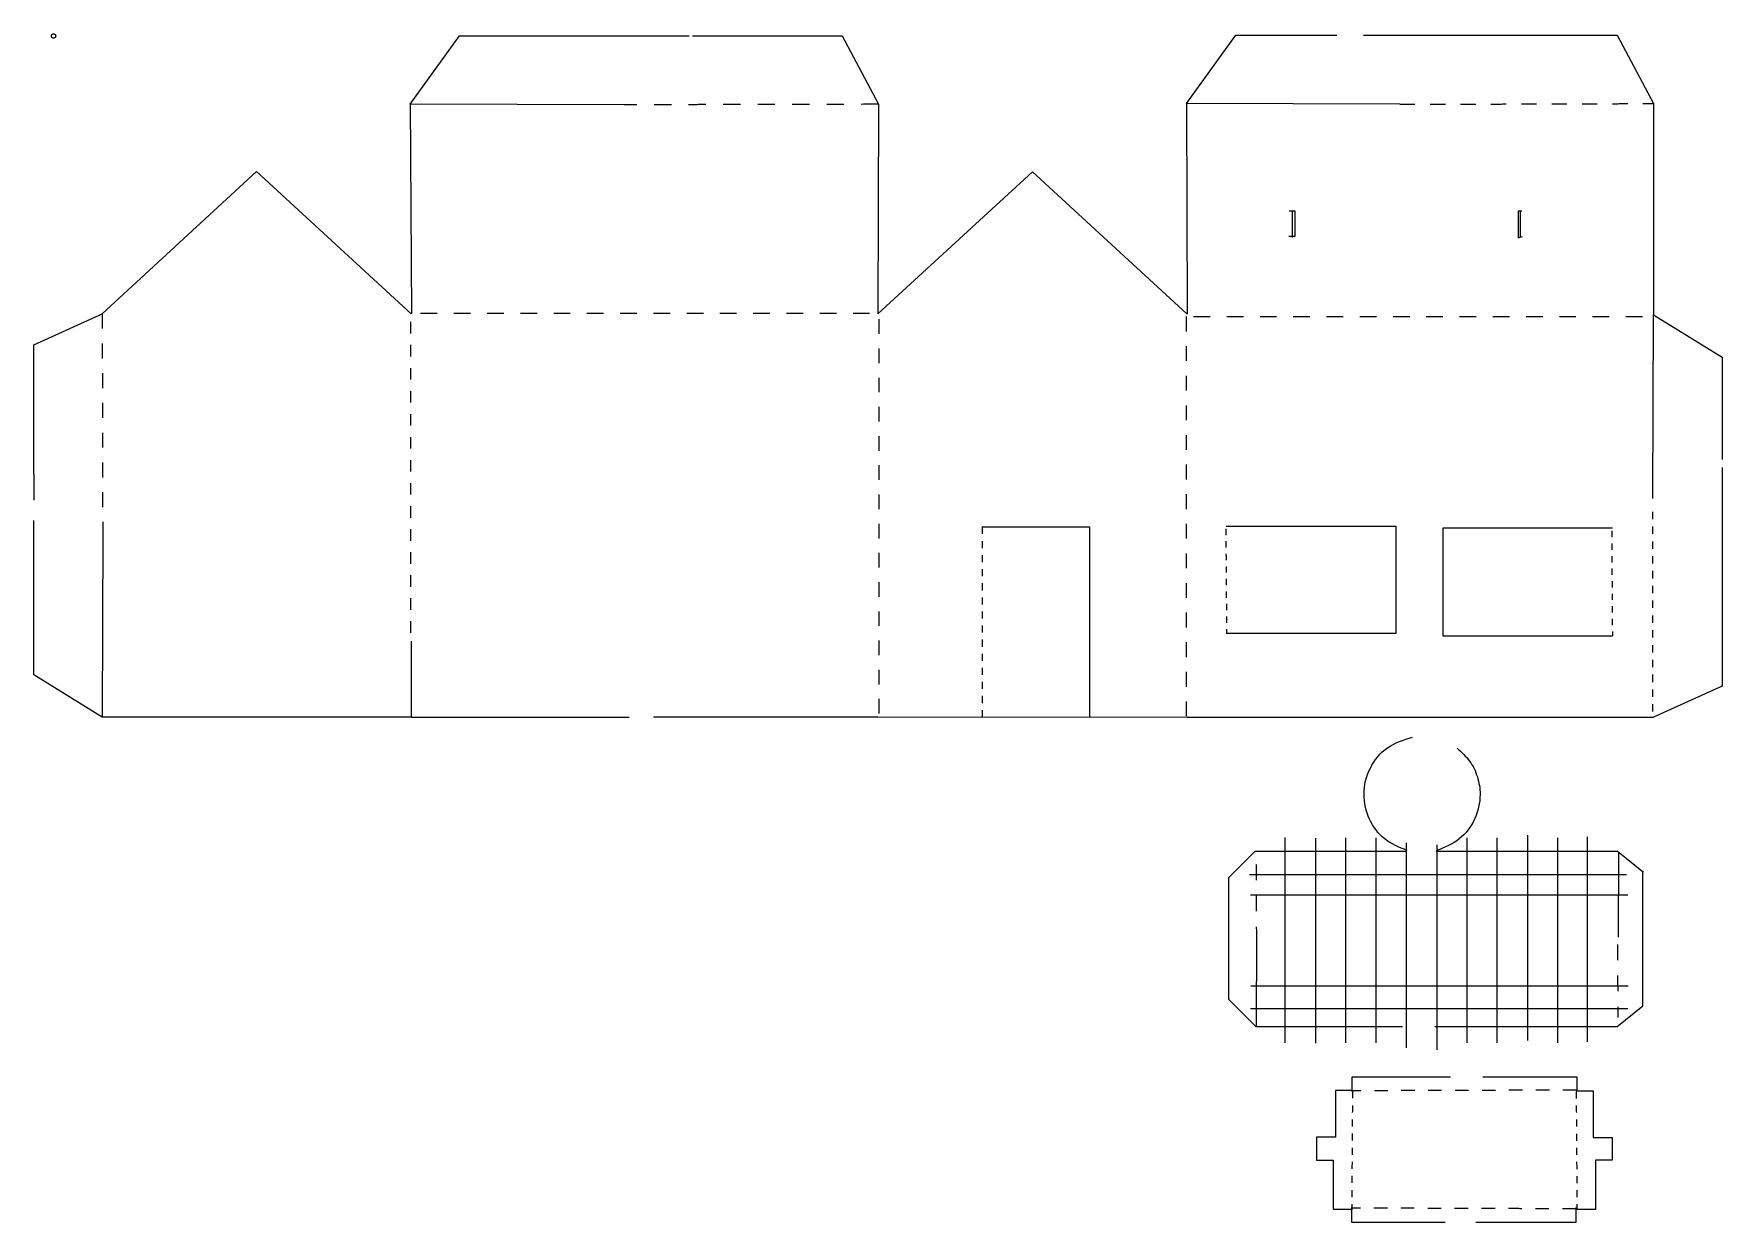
# Model space of a CAD drawing. Header units: millimetres. Extents: x 0.1 to 10.8, y 0.7 to 8.3.
import ezdxf

# ---------------------------------------------------------------- set-up
doc = ezdxf.new("R2010")
doc.units = ezdxf.units.MM
for name, color, linetype in [('barrel_Image', 7, 'CONTINUOUS'), ('cut', 7, 'CONTINUOUS'), ('cut_barrel', 7, 'CONTINUOUS'), ('pictures', 7, 'CONTINUOUS'), ('solar_cut', 7, 'CONTINUOUS')]:
    doc.layers.add(name, color=color, linetype=linetype)

msp = doc.modelspace()

# ---------------------------------------------------------------- linework, layer by layer
at = {"layer": 'barrel_Image', "color": 7}
for points in [[(8.043528, 3.14524), (8.043528, 1.840015)], [(8.239197, 3.141787), (8.239197, 1.836562)], [(8.430261, 3.144089), (8.430261, 1.838865)], [(8.623628, 3.144089), (8.623628, 1.838865)], [(9.201426, 3.144089), (9.201426, 1.838865)], [(9.39249, 3.144089), (9.39249, 1.838865)], [(9.588159, 3.160202), (9.588159, 1.854978)], [(9.779224, 3.144089), (9.779224, 1.838865)], [(9.967985, 3.150995), (9.967985, 1.84577)], [(8.816994, 3.111861), (8.816994, 1.806637)], [(9.010361, 3.100351), (9.010361, 1.795127)], [(7.817933, 2.910438), (10.218902, 2.910438)], [(7.825991, 2.781526), (10.226959, 2.781526)], [(7.828293, 2.201427), (10.229261, 2.201427)], [(7.825991, 2.058704), (10.226959, 2.058704)]]:
    msp.add_lwpolyline(points, dxfattribs=at)
at = {"layer": 'cut', "color": 7}
for points in [[(2.476027, 7.813116), (2.78977, 8.248253), (3.930548, 8.248253)], [(3.930548, 8.248253), (4.126404, 8.248253)], [(4.272454, 8.248253), (5.226186, 8.248253), (5.456592, 7.813116)], [(7.418067, 7.817716), (7.730876, 8.253312), (8.374339, 8.253312)], [(8.545236, 8.253312), (10.160033, 8.253312), (10.389751, 7.817716)], [(2.476027, 7.822699), (2.483533, 6.478397)], [(5.456822, 7.812707), (5.453129, 6.478397)], [(8.775454, 7.812748), (7.417283, 7.817389)], [(7.418067, 7.817716), (7.421433, 6.477046)], [(10.390561, 7.817392), (10.391336, 6.472479)], [(0.515245, 6.479748), (1.498714, 7.384793), (2.482184, 6.479748)], [(5.453127, 6.478397), (6.436596, 7.383442), (7.420065, 6.478397)], [(0.080001, 5.459334), (0.080001, 6.280954), (0.515138, 6.479443)], [(10.386357, 5.302976), (10.391009, 6.473154)], [(10.391336, 6.472479), (10.827925, 6.202968), (10.827925, 5.64857)], [(10.827925, 5.64857), (10.827925, 5.551102)], [(10.827925, 5.501328), (10.827925, 4.110047), (10.391336, 3.912125)], [(0.080001, 5.459334), (0.080001, 5.293425)], [(0.515138, 3.911749), (0.080001, 4.182032), (0.080001, 5.164788)], [(0.518908, 5.084635), (0.515245, 3.911445)], [(6.116389, 5.122688), (6.800347, 5.122688), (6.800347, 3.912609)], [(7.67027, 5.128747), (8.750176, 5.128747), (8.750176, 4.444643), (7.67027, 4.444643)], [(10.12879, 5.114562), (9.048884, 5.114562), (9.048884, 4.430457), (10.12879, 4.430457)], [(2.483534, 3.912796), (0.515244, 3.911445)], [(2.483534, 3.912796), (3.869744, 3.912796)], [(5.453127, 3.912796), (4.024722, 3.912796)], [(7.421416, 3.911444), (5.453126, 3.910098)], [(7.421416, 3.911444), (10.391009, 3.911445)]]:
    msp.add_lwpolyline(points, dxfattribs=at)
at = {"layer": 'cut', "color": 1}
for points in [[(3.837859, 7.809454), (2.476027, 7.813116)], [(2.54262, 6.483306), (2.648498, 6.483306)], [(2.754358, 6.483306), (2.860187, 6.483306)], [(2.966083, 6.483306), (3.071921, 6.483306)], [(3.177733, 6.483306), (3.283558, 6.483306)], [(3.389436, 6.483306), (3.495322, 6.483306)], [(3.601143, 6.483306), (3.707012, 6.483306)], [(3.81289, 6.483306), (3.91875, 6.483306)], [(4.024624, 6.483306), (4.13047, 6.483306)], [(4.236317, 6.483306), (4.342187, 6.483306)], [(4.448029, 6.483306), (4.553877, 6.483306)], [(4.659728, 6.483306), (4.76561, 6.483306)], [(4.871475, 6.483306), (4.9773, 6.483306)], [(5.083165, 6.483306), (5.189017, 6.483306)], [(5.294855, 6.483306), (5.400737, 6.483306)], [(7.416346, 6.461635), (7.416346, 6.367395)], [(7.46221, 6.461582), (7.568088, 6.461582)], [(7.673948, 6.461582), (7.779778, 6.461582)], [(7.885673, 6.461582), (7.991511, 6.461582)], [(8.097324, 6.461582), (8.203148, 6.461582)], [(8.309026, 6.461582), (8.414913, 6.461582)], [(8.520733, 6.461582), (8.626602, 6.461582)], [(8.73248, 6.461582), (8.838341, 6.461582)], [(8.944215, 6.461582), (9.050061, 6.461582)], [(9.155908, 6.461582), (9.261778, 6.461582)], [(9.36762, 6.461582), (9.473467, 6.461582)], [(9.579319, 6.461582), (9.685201, 6.461582)], [(9.791066, 6.461582), (9.896891, 6.461582)], [(10.002756, 6.461582), (10.108607, 6.461582)], [(10.214446, 6.461582), (10.320328, 6.461582)], [(2.479184, 6.354024), (2.479184, 6.42731)], [(5.459112, 6.444411), (5.459112, 6.351442)], [(2.479184, 6.207504), (2.479184, 6.280769)], [(5.459112, 6.258488), (5.459112, 6.165562)], [(7.416346, 6.273171), (7.416346, 6.178975)], [(2.479184, 6.060984), (2.479184, 6.134231)], [(5.459112, 6.072578), (5.459112, 5.979644)], [(7.416346, 6.084719), (7.416346, 5.990515)], [(2.479184, 5.914425), (2.479184, 5.987711)], [(2.479184, 5.767899), (2.479184, 5.841161)], [(5.459112, 5.886733), (5.459112, 5.79381)], [(7.416346, 5.896334), (7.416346, 5.802141)], [(5.459112, 5.700842), (5.459112, 5.607865)], [(7.416346, 5.707902), (7.416346, 5.613655)], [(2.479184, 5.621364), (2.479184, 5.694641)], [(2.479184, 5.474842), (2.479184, 5.548103)], [(5.459112, 5.514947), (5.459112, 5.421985)], [(7.416346, 5.519466), (7.416346, 5.425235)], [(2.479184, 5.328292), (2.479184, 5.401562)], [(5.459112, 5.329017), (5.459112, 5.236063)], [(7.416346, 5.330995), (7.416346, 5.23677)], [(2.479184, 5.181732), (2.479184, 5.255009)], [(10.383152, 5.219337), (10.383152, 5.172215)], [(2.479184, 5.035201), (2.479184, 5.108489)], [(5.459112, 5.143098), (5.459112, 5.050156)], [(6.116389, 5.122688), (6.116389, 5.077854)], [(7.416346, 5.142535), (7.416346, 5.048323)], [(10.383152, 5.125101), (10.383152, 5.078001)], [(2.479184, 4.888672), (2.479184, 4.961919)], [(5.459112, 4.957215), (5.459112, 4.864253)], [(6.116389, 5.033027), (6.116389, 4.988214)], [(7.416346, 4.954111), (7.416346, 4.859878)], [(10.383152, 5.030871), (10.383152, 4.983767)], [(6.116389, 4.943372), (6.116389, 4.898555)], [(6.116389, 4.853749), (6.116389, 4.808937)], [(10.383152, 4.936675), (10.383152, 4.889577)], [(10.383152, 4.842455), (10.383152, 4.795329)], [(2.479184, 4.74218), (2.479184, 4.815435)], [(5.459112, 4.771315), (5.459112, 4.678373)], [(6.116389, 4.764103), (6.116389, 4.719265)], [(7.416346, 4.765671), (7.416346, 4.671458)], [(10.383152, 4.748233), (10.383152, 4.701115)], [(2.479184, 4.595636), (2.479184, 4.668885)], [(6.116389, 4.674455), (6.116389, 4.629625)], [(10.383152, 4.653993), (10.383152, 4.606879)], [(2.479184, 4.449083), (2.479184, 4.522366)], [(5.459112, 4.585428), (5.459112, 4.492455)], [(6.116389, 4.584791), (6.116389, 4.539964)], [(7.416346, 4.577242), (7.416346, 4.482999)], [(10.383152, 4.559759), (10.383152, 4.512652)], [(6.116389, 4.495131), (6.116389, 4.450311)], [(10.383152, 4.465544), (10.383152, 4.418426)], [(5.459112, 4.399497), (5.459112, 4.306575)], [(6.116389, 4.40549), (6.116389, 4.360659)], [(6.116389, 4.31584), (6.116389, 4.271019)], [(7.416346, 4.38877), (7.416346, 4.294578)], [(10.383152, 4.37132), (10.383152, 4.324211)], [(5.459112, 4.213617), (5.459112, 4.120671)], [(6.116389, 4.226196), (6.116389, 4.18136)], [(7.416346, 4.20035), (7.416346, 4.106133)], [(10.383152, 4.277102), (10.383152, 4.229978)], [(6.116389, 4.136531), (6.116389, 4.09172)], [(10.383152, 4.182862), (10.383152, 4.135763)], [(10.383152, 4.088648), (10.383152, 4.041537)], [(5.459112, 4.027737), (5.459112, 3.934765)], [(6.116389, 4.046891), (6.116389, 4.002068)], [(7.416346, 4.011929), (7.416346, 3.917686)], [(10.383152, 3.994433), (10.383152, 3.94731)], [(6.116389, 3.957251), (6.116389, 3.912415)]]:
    msp.add_lwpolyline(points, dxfattribs=at)
for points, knots in [([(3.919094, 7.809616), (3.904449, 7.809587), (3.880579, 7.809539), (3.8535, 7.809486), (3.841065, 7.809461), (3.837857, 7.809455)], [0, 0, 0, 0, 0.043934, 0.071612, 0.081237, 0.081237, 0.081237, 0.081237]), ([(4.138736, 7.810057), (4.12585, 7.810031), (4.100741, 7.809981), (4.064123, 7.809907), (4.040392, 7.80986), (4.028885, 7.809837)], [0, 0, 0, 0, 0.038657, 0.075329, 0.109851, 0.109851, 0.109851, 0.109851]), ([(4.35845, 7.810498), (4.345991, 7.810473), (4.321315, 7.810424), (4.284695, 7.81035), (4.260535, 7.810301), (4.248591, 7.810277)], [0, 0, 0, 0, 0.037377, 0.074027, 0.109859, 0.109859, 0.109859, 0.109859]), ([(4.578201, 7.810943), (4.56592, 7.810918), (4.541424, 7.810868), (4.504801, 7.810794), (4.480459, 7.810743), (4.468332, 7.810718)], [0, 0, 0, 0, 0.036843, 0.073489, 0.109869, 0.109869, 0.109869, 0.109869]), ([(4.797856, 7.811384), (4.785715, 7.811359), (4.761363, 7.811309), (4.724753, 7.811235), (4.700283, 7.811187), (4.688024, 7.811163)], [0, 0, 0, 0, 0.036423, 0.073056, 0.109833, 0.109833, 0.109833, 0.109833]), ([(5.017561, 7.811825), (5.005589, 7.811801), (4.981404, 7.811752), (4.944792, 7.811678), (4.920152, 7.811629), (4.907725, 7.811604)], [0, 0, 0, 0, 0.035916, 0.072555, 0.109836, 0.109836, 0.109836, 0.109836]), ([(5.23718, 7.812266), (5.225584, 7.812243), (5.201771, 7.812195), (5.165173, 7.812121), (5.140171, 7.812071), (5.127385, 7.812045)], [0, 0, 0, 0, 0.03479, 0.071437, 0.109796, 0.109796, 0.109796, 0.109796]), ([(5.456822, 7.812707), (5.452432, 7.812698), (5.435515, 7.812664), (5.3989, 7.81259), (5.366675, 7.812526), (5.346976, 7.812486)], [0, 0, 0, 0, 0.01317, 0.05075, 0.109846, 0.109846, 0.109846, 0.109846]), ([(8.775456, 7.812746), (8.779301, 7.812759), (8.794155, 7.812806), (8.826394, 7.812901), (8.854789, 7.812976), (8.872174, 7.813022)], [0, 0, 0, 0, 0.011535, 0.044563, 0.096719, 0.096719, 0.096719, 0.096719]), ([(8.968933, 7.813298), (8.97913, 7.813327), (9.000088, 7.813387), (9.03233, 7.81349), (9.054375, 7.813545), (9.06566, 7.813573)], [0, 0, 0, 0, 0.030592, 0.062873, 0.096728, 0.096728, 0.096728, 0.096728]), ([(9.162387, 7.813849), (9.172904, 7.813886), (9.194175, 7.813961), (9.226416, 7.814046), (9.24814, 7.814098), (9.25911, 7.814124)], [0, 0, 0, 0, 0.031551, 0.063814, 0.096723, 0.096723, 0.096723, 0.096723]), ([(9.355851, 7.8144), (9.366505, 7.814437), (9.38791, 7.814511), (9.420146, 7.814605), (9.441729, 7.814678), (9.45256, 7.814715)], [0, 0, 0, 0, 0.031962, 0.064215, 0.09671, 0.09671, 0.09671, 0.09671]), ([(9.549306, 7.814991), (9.56006, 7.815017), (9.581568, 7.81507), (9.613817, 7.815156), (9.635311, 7.815229), (9.646051, 7.815266)], [0, 0, 0, 0, 0.032262, 0.064526, 0.096746, 0.096746, 0.096746, 0.096746]), ([(9.742719, 7.815542), (9.753568, 7.81557), (9.775168, 7.815627), (9.807404, 7.815731), (9.828792, 7.815789), (9.839428, 7.815817)], [0, 0, 0, 0, 0.032546, 0.064799, 0.096709, 0.096709, 0.096709, 0.096709]), ([(9.936128, 7.816093), (9.947125, 7.816121), (9.968874, 7.816178), (10.001109, 7.816281), (10.022347, 7.81634), (10.032832, 7.816369)], [0, 0, 0, 0, 0.032991, 0.065249, 0.096705, 0.096705, 0.096705, 0.096705]), ([(10.129596, 7.816644), (10.140968, 7.816681), (10.163091, 7.816752), (10.195305, 7.816838), (10.216149, 7.816893), (10.226241, 7.81692)], [0, 0, 0, 0, 0.034114, 0.066369, 0.096645, 0.096645, 0.096645, 0.096645]), ([(10.323023, 7.817195), (10.33523, 7.817229), (10.355091, 7.817285), (10.377604, 7.817352), (10.387909, 7.817384), (10.390561, 7.817392)], [0, 0, 0, 0, 0.036621, 0.059583, 0.067538, 0.067538, 0.067538, 0.067538]), ([(0.515655, 6.479338), (0.515664, 6.475556), (0.515698, 6.460982), (0.515772, 6.429439), (0.515836, 6.401678), (0.515875, 6.384708)], [0, 0, 0, 0, 0.011346, 0.04372, 0.09463, 0.09463, 0.09463, 0.09463]), ([(0.516096, 6.290121), (0.516119, 6.280131), (0.516166, 6.259617), (0.51624, 6.228088), (0.516291, 6.206549), (0.516316, 6.195534)], [0, 0, 0, 0, 0.029971, 0.061542, 0.094587, 0.094587, 0.094587, 0.094587]), ([(0.516537, 6.100924), (0.516561, 6.09061), (0.516609, 6.069775), (0.516683, 6.038235), (0.516733, 6.017008), (0.516757, 6.006302)], [0, 0, 0, 0, 0.030941, 0.062505, 0.094622, 0.094622, 0.094622, 0.094622]), ([(0.516978, 5.911653), (0.517003, 5.901193), (0.517053, 5.880215), (0.517127, 5.848675), (0.517174, 5.827595), (0.517198, 5.817034)], [0, 0, 0, 0, 0.031378, 0.062936, 0.094618, 0.094618, 0.094618, 0.094618]), ([(0.517419, 5.722424), (0.517444, 5.711844), (0.517493, 5.690741), (0.517568, 5.659191), (0.517618, 5.638221), (0.517643, 5.627775)], [0, 0, 0, 0, 0.031739, 0.06331, 0.09465, 0.09465, 0.09465, 0.09465]), ([(0.517864, 5.533113), (0.517888, 5.52238), (0.517938, 5.501122), (0.518012, 5.469575), (0.51806, 5.448761), (0.518084, 5.438471)], [0, 0, 0, 0, 0.0322, 0.063773, 0.094642, 0.094642, 0.094642, 0.094642]), ([(0.518305, 5.343834), (0.51833, 5.332733), (0.51838, 5.311102), (0.518454, 5.279557), (0.518502, 5.259113), (0.518525, 5.2492)], [0, 0, 0, 0, 0.033302, 0.064894, 0.094634, 0.094634, 0.094634, 0.094634]), ([(0.518746, 5.154617), (0.518775, 5.142001), (0.518822, 5.121437), (0.518876, 5.098109), (0.518901, 5.087397), (0.518907, 5.084633)], [0, 0, 0, 0, 0.037848, 0.061692, 0.069984, 0.069984, 0.069984, 0.069984]), ([(7.667992, 5.111299), (7.668004, 5.109713), (7.668052, 5.103583), (7.668146, 5.09028), (7.668222, 5.078563), (7.668268, 5.071389)], [0, 0, 0, 0, 0.00476, 0.018389, 0.039912, 0.039912, 0.039912, 0.039912]), ([(10.124144, 5.096931), (10.124157, 5.095344), (10.124204, 5.089214), (10.124299, 5.075911), (10.124374, 5.064194), (10.12442, 5.05702)], [0, 0, 0, 0, 0.00476, 0.018389, 0.039912, 0.039912, 0.039912, 0.039912]), ([(7.668543, 5.031461), (7.668572, 5.027253), (7.668632, 5.018605), (7.668735, 5.0053), (7.668791, 4.996203), (7.668819, 4.991546)], [0, 0, 0, 0, 0.012624, 0.025945, 0.039915, 0.039915, 0.039915, 0.039915]), ([(7.669094, 4.951632), (7.669131, 4.947292), (7.669206, 4.938515), (7.669292, 4.92521), (7.669344, 4.916246), (7.66937, 4.911719)], [0, 0, 0, 0, 0.01302, 0.026333, 0.039914, 0.039914, 0.039914, 0.039914]), ([(10.124696, 5.017092), (10.124725, 5.012884), (10.124785, 5.004236), (10.124888, 4.990931), (10.124943, 4.981834), (10.124971, 4.977178)], [0, 0, 0, 0, 0.012624, 0.025945, 0.039915, 0.039915, 0.039915, 0.039915]), ([(7.669646, 4.871799), (7.669683, 4.867403), (7.669757, 4.85857), (7.66985, 4.845268), (7.669924, 4.836362), (7.669961, 4.831892)], [0, 0, 0, 0, 0.013189, 0.026499, 0.039908, 0.039908, 0.039908, 0.039908]), ([(10.125247, 4.937263), (10.125284, 4.932923), (10.125359, 4.924146), (10.125444, 4.910842), (10.125496, 4.901877), (10.125522, 4.897351)], [0, 0, 0, 0, 0.01302, 0.026333, 0.039914, 0.039914, 0.039914, 0.039914]), ([(10.125798, 4.85743), (10.125835, 4.853034), (10.125909, 4.844201), (10.126003, 4.830899), (10.126076, 4.821993), (10.126113, 4.817524)], [0, 0, 0, 0, 0.013189, 0.026499, 0.039908, 0.039908, 0.039908, 0.039908]), ([(7.670236, 4.79197), (7.670263, 4.787533), (7.670315, 4.778657), (7.670401, 4.76535), (7.670475, 4.75648), (7.670512, 4.752048)], [0, 0, 0, 0, 0.013313, 0.026627, 0.039923, 0.039923, 0.039923, 0.039923]), ([(10.126389, 4.777601), (10.126415, 4.773164), (10.126468, 4.764288), (10.126554, 4.750981), (10.126627, 4.742111), (10.126664, 4.737679)], [0, 0, 0, 0, 0.013313, 0.026627, 0.039923, 0.039923, 0.039923, 0.039923]), ([(7.670787, 4.712158), (7.670816, 4.707681), (7.670873, 4.698768), (7.670976, 4.685466), (7.671034, 4.67664), (7.671063, 4.672251)], [0, 0, 0, 0, 0.013431, 0.02674, 0.039908, 0.039908, 0.039908, 0.039908]), ([(7.671339, 4.632348), (7.671367, 4.62781), (7.671423, 4.618835), (7.671527, 4.605533), (7.671585, 4.59677), (7.671614, 4.592443)], [0, 0, 0, 0, 0.013614, 0.026926, 0.039906, 0.039906, 0.039906, 0.039906]), ([(10.12694, 4.697789), (10.126968, 4.693313), (10.127025, 4.684399), (10.127129, 4.671097), (10.127187, 4.662272), (10.127215, 4.657882)], [0, 0, 0, 0, 0.013431, 0.02674, 0.039908, 0.039908, 0.039908, 0.039908]), ([(7.67189, 4.552513), (7.671926, 4.547821), (7.671997, 4.538692), (7.672084, 4.525398), (7.672139, 4.516797), (7.672165, 4.512633)], [0, 0, 0, 0, 0.014077, 0.027388, 0.039882, 0.039882, 0.039882, 0.039882]), ([(10.127491, 4.617979), (10.127519, 4.613441), (10.127576, 4.604466), (10.127679, 4.591165), (10.127738, 4.582401), (10.127767, 4.578074)], [0, 0, 0, 0, 0.013614, 0.026926, 0.039906, 0.039906, 0.039906, 0.039906]), ([(10.128042, 4.538144), (10.128079, 4.533452), (10.12815, 4.524323), (10.128236, 4.511029), (10.128291, 4.502428), (10.128318, 4.498264)], [0, 0, 0, 0, 0.014077, 0.027388, 0.039882, 0.039882, 0.039882, 0.039882]), ([(7.672441, 4.472696), (7.672475, 4.467659), (7.67253, 4.459463), (7.672597, 4.450173), (7.672629, 4.44592), (7.672638, 4.444826)], [0, 0, 0, 0, 0.015112, 0.024588, 0.02787, 0.02787, 0.02787, 0.02787]), ([(10.128593, 4.458327), (10.128627, 4.45329), (10.128683, 4.445094), (10.12875, 4.435804), (10.128782, 4.431552), (10.12879, 4.430457)], [0, 0, 0, 0, 0.015112, 0.024588, 0.02787, 0.02787, 0.02787, 0.02787])]:
    msp.add_open_spline(points, degree=3, knots=knots, dxfattribs=at)
at = {"layer": 'cut_barrel', "color": 7}
for points in [[(2.48378, 3.913487), (2.48378, 4.395311)], [(8.792373, 1.941296), (7.861671, 1.941296), (7.687872, 2.115095), (7.687872, 2.892014), (7.855341, 3.059484), (8.814311, 3.05972)], [(9.007743, 3.059779), (10.161352, 3.060054), (10.161352, 3.060054), (10.161352, 3.056936)], [(10.162191, 3.058996), (10.327431, 2.925397)], [(10.166822, 3.053246), (10.164594, 2.512771)], [(10.156917, 1.940982), (10.322158, 2.074581), (10.322158, 2.932428)], [(7.862497, 2.519748), (7.860273, 1.940567)], [(10.159343, 1.94495), (10.159343, 1.941293), (8.999396, 1.941293)]]:
    msp.add_lwpolyline(points, dxfattribs=at)
msp.add_lwpolyline([(9.286442, 3.420327)], close=True, dxfattribs=at)
for points, knots in [([(8.822375, 3.063378), (8.77178, 3.084046), (8.671684, 3.124934), (8.572047, 3.259677), (8.534698, 3.424116), (8.575592, 3.592335), (8.689447, 3.732278), (8.800032, 3.76698), (8.856008, 3.784545)], [0, 0, 0, 0, 0.161315, 0.319141, 0.480456, 0.6532, 0.821722, 0.994465, 0.994465, 0.994465, 0.994465]), ([(9.14097, 3.714074), (9.169047, 3.688419), (9.224885, 3.637397), (9.274485, 3.533216), (9.295051, 3.404147), (9.262055, 3.259093), (9.161744, 3.124124), (9.061137, 3.083495), (9.01028, 3.062956)], [0, 0, 0, 0, 0.113193, 0.225118, 0.33831, 0.500177, 0.65852, 0.820387, 0.820387, 0.820387, 0.820387])]:
    msp.add_open_spline(points, degree=3, knots=knots, dxfattribs=at)
at = {"layer": 'pictures', "color": 7}
msp.add_lwpolyline([(0.205867, 8.261595)], close=True, dxfattribs=at)
msp.add_lwpolyline([(4.055548, 8.248253), (4.251405, 8.248253)], dxfattribs=at)
msp.add_open_spline([(0.205867, 8.261595), (0.203422, 8.261198), (0.19857, 8.260409), (0.193304, 8.254693), (0.191374, 8.247331), (0.193304, 8.239886), (0.19857, 8.234407), (0.205867, 8.232349), (0.213164, 8.234408), (0.218432, 8.239884), (0.220031, 8.246084), (0.219391, 8.251046), (0.217998, 8.254526), (0.215778, 8.257522), (0.212878, 8.259806), (0.209498, 8.261309), (0.207079, 8.2615), (0.205867, 8.261595)], degree=3, knots=[0, 0, 0, 0, 0.007253, 0.014387, 0.021837, 0.029287, 0.036421, 0.043674, 0.050927, 0.058061, 0.065511, 0.069247, 0.072937, 0.076633, 0.080299, 0.083909, 0.087534, 0.087534, 0.087534, 0.087534], dxfattribs=at)
at = {"layer": 'solar_cut', "color": 7}
for points in [[(8.071456, 7.13518), (8.10829, 7.13518), (8.10829, 6.970394), (8.069517, 6.970394)], [(8.090271, 7.134436), (8.090271, 6.964452)], [(9.55191, 7.131569), (9.528646, 7.131569), (9.528646, 6.962905), (9.556392, 6.97034)], [(9.542682, 7.134436), (9.542682, 6.969935)], [(8.471967, 1.528561), (8.471967, 1.623555), (9.098942, 1.623555)], [(9.303694, 1.62377), (9.901435, 1.62377), (9.901435, 1.530259)], [(8.470821, 1.535246), (8.366133, 1.535246), (8.366133, 1.238143), (8.244763, 1.238143), (8.244763, 1.092833), (8.351689, 1.092833), (8.351689, 0.780281), (8.475065, 0.780281)], [(9.901732, 1.534376), (10.00642, 1.534376), (10.00642, 1.237273), (10.12779, 1.237273), (10.12779, 1.091963), (10.020864, 1.091963), (10.020864, 0.779411), (9.897489, 0.779411)], [(8.469059, 0.7927), (8.469059, 0.697706), (9.065171, 0.697705)], [(9.26029, 0.69752), (9.898436, 0.697521), (9.898436, 0.790968)]]:
    msp.add_lwpolyline(points, dxfattribs=at)
at = {"layer": 'solar_cut', "color": 1}
for points, knots in [([(7.860884, 2.973954), (7.860915, 2.962703), (7.860976, 2.940453), (7.861104, 2.907475), (7.861167, 2.885748), (7.861199, 2.875021)], [0, 0, 0, 0, 0.033751, 0.066753, 0.098934, 0.098934, 0.098934, 0.098934]), ([(7.861539, 2.776026), (7.861586, 2.764393), (7.861677, 2.74176), (7.861771, 2.708803), (7.861827, 2.687478), (7.861854, 2.677154)], [0, 0, 0, 0, 0.0349, 0.0679, 0.098873, 0.098873, 0.098873, 0.098873]), ([(7.862193, 2.578141), (7.862237, 2.565653), (7.862309, 2.545334), (7.862387, 2.522303), (7.86242, 2.51176), (7.862429, 2.509047)], [0, 0, 0, 0, 0.037464, 0.060956, 0.069094, 0.069094, 0.069094, 0.069094]), ([(10.161419, 2.465248), (10.16145, 2.453998), (10.161511, 2.431747), (10.161639, 2.398769), (10.161703, 2.377042), (10.161734, 2.366315)], [0, 0, 0, 0, 0.033752, 0.066753, 0.098934, 0.098934, 0.098934, 0.098934]), ([(10.162074, 2.267321), (10.162121, 2.255687), (10.162212, 2.233054), (10.162306, 2.200097), (10.162362, 2.178772), (10.162389, 2.168448)], [0, 0, 0, 0, 0.034901, 0.0679, 0.098873, 0.098873, 0.098873, 0.098873]), ([(10.162728, 2.069435), (10.162772, 2.056947), (10.162844, 2.036628), (10.162922, 2.013597), (10.162955, 2.003054), (10.162964, 2.000341)], [0, 0, 0, 0, 0.037465, 0.060957, 0.069094, 0.069094, 0.069094, 0.069094]), ([(8.527936, 1.534159), (8.517123, 1.534125), (8.49953, 1.53407), (8.479588, 1.534003), (8.470459, 1.533971), (8.46811, 1.533962)], [0, 0, 0, 0, 0.032439, 0.05278, 0.059826, 0.059826, 0.059826, 0.059826]), ([(8.474143, 1.531274), (8.474131, 1.529488), (8.474084, 1.52259), (8.473989, 1.507618), (8.473914, 1.494431), (8.473868, 1.486357)], [0, 0, 0, 0, 0.005357, 0.020696, 0.044918, 0.044918, 0.044918, 0.044918]), ([(8.699278, 1.53471), (8.689205, 1.534674), (8.669608, 1.534603), (8.641071, 1.534516), (8.622607, 1.534461), (8.613667, 1.534435)], [0, 0, 0, 0, 0.030219, 0.058792, 0.085611, 0.085611, 0.085611, 0.085611]), ([(8.870656, 1.535261), (8.860915, 1.535233), (8.841648, 1.535177), (8.813094, 1.535073), (8.794281, 1.535015), (8.784993, 1.534986)], [0, 0, 0, 0, 0.029224, 0.057799, 0.085663, 0.085663, 0.085663, 0.085663]), ([(9.041981, 1.535813), (9.032371, 1.535784), (9.013237, 1.535727), (8.984682, 1.535624), (8.965737, 1.535566), (8.956315, 1.535537)], [0, 0, 0, 0, 0.02883, 0.0574, 0.085667, 0.085667, 0.085667, 0.085667]), ([(9.213311, 1.536364), (9.203785, 1.536337), (9.184732, 1.536285), (9.156165, 1.536199), (9.137125, 1.536125), (9.127611, 1.536088)], [0, 0, 0, 0, 0.028579, 0.057159, 0.0857, 0.0857, 0.0857, 0.0857]), ([(9.384677, 1.536954), (9.375239, 1.536917), (9.356279, 1.536843), (9.327723, 1.53675), (9.308605, 1.536676), (9.29901, 1.536639)], [0, 0, 0, 0, 0.028312, 0.056883, 0.085668, 0.085668, 0.085668, 0.085668]), ([(9.556051, 1.537506), (9.546735, 1.537469), (9.527893, 1.537394), (9.499333, 1.537308), (9.480089, 1.537256), (9.470372, 1.53723)], [0, 0, 0, 0, 0.027948, 0.056527, 0.08568, 0.08568, 0.08568, 0.08568]), ([(9.727418, 1.538057), (9.718384, 1.538028), (9.69982, 1.537968), (9.671259, 1.537865), (9.651731, 1.537809), (9.641734, 1.537781)], [0, 0, 0, 0, 0.0271, 0.055695, 0.085684, 0.085684, 0.085684, 0.085684]), ([(9.898804, 1.538608), (9.895398, 1.538596), (9.882239, 1.538548), (9.853681, 1.538454), (9.828529, 1.538378), (9.813129, 1.538332)], [0, 0, 0, 0, 0.010218, 0.039475, 0.085675, 0.085675, 0.085675, 0.085675]), ([(9.89841, 1.530404), (9.898422, 1.528618), (9.898469, 1.52172), (9.898564, 1.506747), (9.898639, 1.493561), (9.898685, 1.485487)], [0, 0, 0, 0, 0.005357, 0.020696, 0.044918, 0.044918, 0.044918, 0.044918]), ([(8.473592, 1.441421), (8.473563, 1.436685), (8.473503, 1.426952), (8.4734, 1.411979), (8.473345, 1.401741), (8.473317, 1.3965)], [0, 0, 0, 0, 0.014208, 0.029199, 0.044922, 0.044922, 0.044922, 0.044922]), ([(9.898961, 1.440551), (9.89899, 1.435815), (9.89905, 1.426082), (9.899153, 1.411109), (9.899208, 1.400871), (9.899237, 1.39563)], [0, 0, 0, 0, 0.014208, 0.029199, 0.044922, 0.044922, 0.044922, 0.044922]), ([(8.473041, 1.351579), (8.473004, 1.346695), (8.472929, 1.336816), (8.472844, 1.321843), (8.472792, 1.311754), (8.472765, 1.306659)], [0, 0, 0, 0, 0.014653, 0.029636, 0.04492, 0.04492, 0.04492, 0.04492]), ([(9.899512, 1.350709), (9.899549, 1.345825), (9.899624, 1.335946), (9.89971, 1.320973), (9.899762, 1.310884), (9.899788, 1.305789)], [0, 0, 0, 0, 0.014653, 0.029636, 0.04492, 0.04492, 0.04492, 0.04492]), ([(8.47249, 1.261732), (8.472453, 1.256784), (8.472378, 1.246844), (8.472285, 1.231873), (8.472212, 1.221849), (8.472175, 1.216819)], [0, 0, 0, 0, 0.014844, 0.029823, 0.044914, 0.044914, 0.044914, 0.044914]), ([(9.900063, 1.260862), (9.9001, 1.255914), (9.900175, 1.245974), (9.900268, 1.231002), (9.900341, 1.220979), (9.900378, 1.215949)], [0, 0, 0, 0, 0.014844, 0.029823, 0.044914, 0.044914, 0.044914, 0.044914]), ([(8.471348, 1.082066), (8.471319, 1.077027), (8.471262, 1.066996), (8.471159, 1.052026), (8.471101, 1.042093), (8.471072, 1.037153)], [0, 0, 0, 0, 0.015115, 0.030094, 0.044913, 0.044913, 0.044913, 0.044913]), ([(8.471899, 1.171889), (8.471873, 1.166895), (8.47182, 1.156906), (8.471734, 1.14193), (8.47166, 1.131947), (8.471624, 1.126959)], [0, 0, 0, 0, 0.014983, 0.029967, 0.044931, 0.044931, 0.044931, 0.044931]), ([(9.900654, 1.171019), (9.90068, 1.166025), (9.900733, 1.156036), (9.900819, 1.141059), (9.900893, 1.131077), (9.90093, 1.126089)], [0, 0, 0, 0, 0.014983, 0.029967, 0.044931, 0.044931, 0.044931, 0.044931]), ([(9.901205, 1.081196), (9.901234, 1.076157), (9.901291, 1.066126), (9.901394, 1.051155), (9.901452, 1.041223), (9.901481, 1.036283)], [0, 0, 0, 0, 0.015115, 0.030094, 0.044913, 0.044913, 0.044913, 0.044913]), ([(8.470797, 0.992245), (8.470768, 0.987138), (8.470712, 0.977037), (8.470609, 0.962067), (8.47055, 0.952204), (8.470521, 0.947334)], [0, 0, 0, 0, 0.015322, 0.030303, 0.044911, 0.044911, 0.044911, 0.044911]), ([(9.901756, 0.991375), (9.901785, 0.986268), (9.901841, 0.976167), (9.901945, 0.961197), (9.902003, 0.951334), (9.902032, 0.946464)], [0, 0, 0, 0, 0.015322, 0.030303, 0.044911, 0.044911, 0.044911, 0.044911]), ([(8.470246, 0.902396), (8.470209, 0.897115), (8.470138, 0.886841), (8.470052, 0.87188), (8.469997, 0.8622), (8.46997, 0.857513)], [0, 0, 0, 0, 0.015843, 0.030823, 0.044884, 0.044884, 0.044884, 0.044884]), ([(9.902307, 0.901526), (9.902344, 0.896245), (9.902415, 0.885971), (9.902501, 0.87101), (9.902556, 0.86133), (9.902583, 0.856643)], [0, 0, 0, 0, 0.015843, 0.030823, 0.044884, 0.044884, 0.044884, 0.044884]), ([(8.525028, 0.787102), (8.514215, 0.787136), (8.496622, 0.787191), (8.47668, 0.787258), (8.467551, 0.78729), (8.465202, 0.787298)], [0, 0, 0, 0, 0.032439, 0.05278, 0.059826, 0.059826, 0.059826, 0.059826]), ([(8.469694, 0.812566), (8.46966, 0.806897), (8.469605, 0.797674), (8.469538, 0.787219), (8.469506, 0.782433), (8.469498, 0.781201)], [0, 0, 0, 0, 0.017007, 0.027671, 0.031366, 0.031366, 0.031366, 0.031366]), ([(8.69637, 0.78655), (8.686297, 0.786587), (8.6667, 0.786658), (8.638163, 0.786744), (8.619699, 0.786799), (8.610759, 0.786826)], [0, 0, 0, 0, 0.030219, 0.058792, 0.085611, 0.085611, 0.085611, 0.085611]), ([(8.867748, 0.785999), (8.858007, 0.786028), (8.83874, 0.786084), (8.810186, 0.786187), (8.791373, 0.786246), (8.782085, 0.786275)], [0, 0, 0, 0, 0.029224, 0.057799, 0.085663, 0.085663, 0.085663, 0.085663]), ([(9.039073, 0.785448), (9.029463, 0.785477), (9.01033, 0.785534), (8.981774, 0.785637), (8.962829, 0.785695), (8.953407, 0.785724)], [0, 0, 0, 0, 0.02883, 0.0574, 0.085667, 0.085667, 0.085667, 0.085667]), ([(9.210403, 0.784897), (9.200877, 0.784923), (9.181824, 0.784976), (9.153258, 0.785062), (9.134217, 0.785136), (9.124704, 0.785172)], [0, 0, 0, 0, 0.028579, 0.057159, 0.0857, 0.0857, 0.0857, 0.0857]), ([(9.381769, 0.784306), (9.372332, 0.784343), (9.353371, 0.784418), (9.324815, 0.784511), (9.305697, 0.784584), (9.296102, 0.784621)], [0, 0, 0, 0, 0.028312, 0.056883, 0.085668, 0.085668, 0.085668, 0.085668]), ([(9.553143, 0.783755), (9.543827, 0.783792), (9.524985, 0.783867), (9.496425, 0.783952), (9.477182, 0.784004), (9.467464, 0.784031)], [0, 0, 0, 0, 0.027948, 0.056527, 0.08568, 0.08568, 0.08568, 0.08568]), ([(9.72451, 0.783204), (9.715477, 0.783233), (9.696912, 0.783293), (9.668351, 0.783396), (9.648823, 0.783451), (9.638826, 0.78348)], [0, 0, 0, 0, 0.0271, 0.055695, 0.085684, 0.085684, 0.085684, 0.085684]), ([(9.895896, 0.782653), (9.89249, 0.782665), (9.879331, 0.782712), (9.850773, 0.782807), (9.825621, 0.782882), (9.810221, 0.782928)], [0, 0, 0, 0, 0.010218, 0.039475, 0.085675, 0.085675, 0.085675, 0.085675]), ([(9.902859, 0.811696), (9.902893, 0.806027), (9.902948, 0.796803), (9.903015, 0.786348), (9.903047, 0.781562), (9.903056, 0.780331)], [0, 0, 0, 0, 0.017007, 0.027671, 0.031366, 0.031366, 0.031366, 0.031366])]:
    msp.add_open_spline(points, degree=3, knots=knots, dxfattribs=at)

doc.saveas('drawing.dxf')
